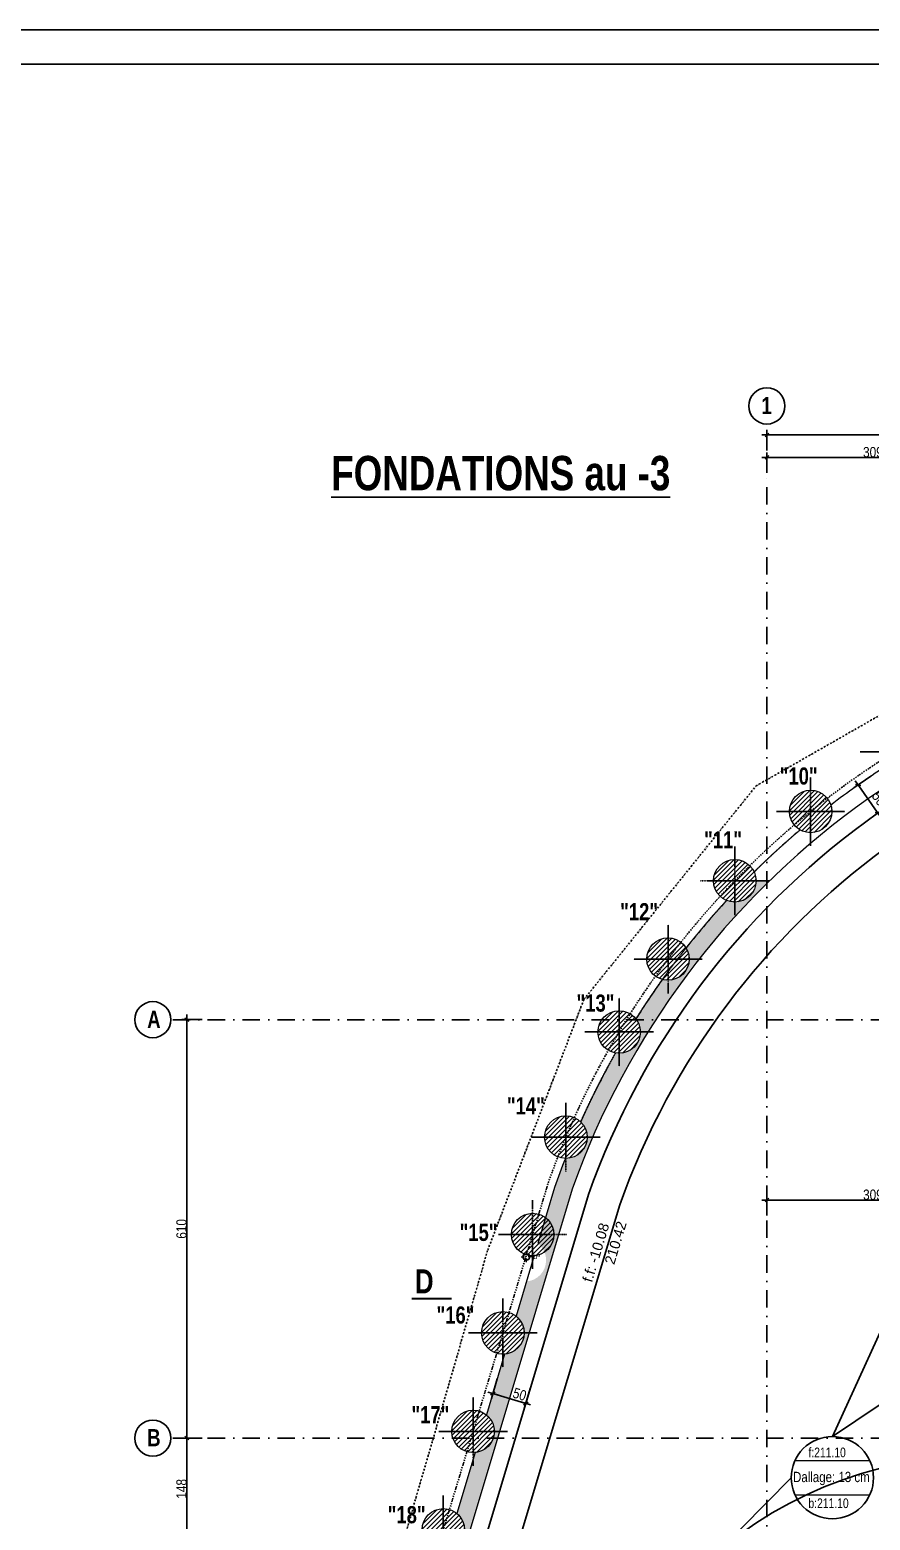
# Model space of a CAD drawing. Header units: metres. Extents: x 24213 to 30440, y -147416 to -143216.
# Drawn here: x 26831 to 28057, y -145389 to -143216 of the extents above; entities that cross this region are included whole.
import ezdxf
from ezdxf.enums import TextEntityAlignment as Align

# ---------------------------------------------------------------- set-up
doc = ezdxf.new("R2010")
doc.units = ezdxf.units.M
doc.header["$PDMODE"] = 65
doc.linetypes.add('INTERROMPU2', pattern=[9.525, 6.35, -3.175])
doc.linetypes.add('TIRETPTX2', pattern=[50.8, 25.4, -12.7, 0, -12.7])
for name, color, linetype in [('01-Cad  2', 1, 'Continuous'), ('01_cote_gen', 4, 'Continuous'), ('01_isolant ext', 2, 'TIRETPTX2'), ('01_linteaux', 3, 'Continuous'), ('01_murs_coup', 5, 'Continuous'), ('01_murs_sup', 2, 'INTERROMPU2'), ('01_poch_murs', 251, 'Continuous'), ('01_texte', 230, 'Continuous'), ('AA_COTES', 2, 'Continuous')]:
    doc.layers.add(name, color=color, linetype=linetype)
for name, color, linetype, lineweight in [('01_PIEUX', 5, 'Continuous', 60), ('B Général', 7, 'Continuous', 5), ('C ANNOTATIONS-prestations', 7, 'Continuous', 5)]:
    doc.layers.add(name, color=color, linetype=linetype, lineweight=lineweight)
doc.styles.add('Eurostile', font='')
doc.styles.add('impact', font='impact.ttf')
doc.styles.add('MATTE_TXT', font='arial.ttf')
doc.styles.add('STYLE2', font='ARIALN.TTF')
doc.styles.get('Eurostile').set_extended_font_data('Eurostile')
doc.dimstyles.new('JB50', dxfattribs={"dimscale": 0.1, "dimtxt": 150, "dimasz": 15, "dimexe": 0.1, "dimexo": 0.1, "dimgap": 0.09, "dimtad": 1, "dimdec": 1, "dimdsep": 46, "dimtxsty": 'STYLE2', "dimblk1": 'BOND_G', "dimblk2": 'BOND_D', "dimsah": 1, "dimcen": 1.5, "dimdle": 0.01, "dimse1": 1, "dimse2": 1, "dimclrd": 4, "dimclre": 2, "dimclrt": 6, "dimazin": 2, "dimtfac": 2.333333, "dimtdec": 1, "dimtix": 1, "dimtmove": 2, "dimatfit": 3, "dimldrblk": 'BOND_G', "dimfxl": 1, "dimtolj": 1, "dimtzin": 0, "dimarcsym": 0})

# ---------------------------------------------------------------- blocks, each defined once
blk = doc.blocks.new('BOND_G')
at = {"layer": 'AA_COTES', "color": 0}
for p, q in [((0, -5), (0, 15)), ((5, 0), (-5, 0)), ((1.8, 1.8), (-1.8, -1.8))]:
    blk.add_line(p, q, dxfattribs=at)
blk = doc.blocks.new('BOND_D')
at = {"layer": 'AA_COTES', "color": 0}
for p, q in [((5, 0), (-5, 0)), ((-1.8, -1.8), (1.8, 1.8)), ((0, 5), (0, -15))]:
    blk.add_line(p, q, dxfattribs=at)
blk = doc.blocks.new('*D88')
at = {"layer": '01_cote_gen', "color": 4, "lineweight": -2, "ltscale": 3, "transparency": 16777216}
blk.add_line((27553, -145218.5), (27507.8, -145205), dxfattribs=at)
at = {"layer": 'DEFPOINTS', "color": 0, "lineweight": 0, "ltscale": 3, "transparency": 16777216}
for p in [(27506.4, -145204.5), (27507.1, -145202.1), (27555.2, -145216.6)]:
    blk.add_point(p, dxfattribs=at)
at = {"layer": '01_cote_gen', "color": 4, "lineweight": -2, "ltscale": 3, "transparency": 16777216, "xscale": 1.5, "yscale": 1.5, "zscale": 1.5}
for name, p, rotation in [('BOND_D', (27506.4, -145204.5), 163.2978936205839), ('BOND_G', (27554.4, -145219), 343.297893620584)]:
    blk.add_blockref(name, p, dxfattribs=dict(at, rotation=rotation))
at = {"layer": '01_cote_gen', "color": 6, "ltscale": 3, "transparency": 16777216, "insert": (27545.6, -145205.7), "char_height": 15, "attachment_point": 5, "rotation": 343.2979, "style": 'STYLE2'}
blk.add_mtext('\\A1;50', dxfattribs=at)
blk = doc.blocks.new('*D91')
at = {"layer": '01_cote_gen', "color": 4, "lineweight": -2, "ltscale": 3, "transparency": 16777216}
blk.add_line((27060.1, -145416), (27060.1, -145271), dxfattribs=at)
at = {"layer": 'DEFPOINTS', "color": 0, "lineweight": 0, "ltscale": 3, "transparency": 16777216}
for p in [(27060.1, -145269.5), (27085.1, -145269.5), (27060.1, -145417.5)]:
    blk.add_point(p, dxfattribs=at)
at = {"layer": '01_cote_gen', "color": 4, "lineweight": -2, "ltscale": 3, "transparency": 16777216, "xscale": 1.5, "yscale": 1.5, "zscale": 1.5}
for name, p, rotation in [('BOND_D', (27060.1, -145269.5), 90), ('BOND_G', (27060.1, -145417.5), 270)]:
    blk.add_blockref(name, p, dxfattribs=dict(at, rotation=rotation))
at = {"layer": '01_cote_gen', "color": 6, "ltscale": 3, "transparency": 16777216, "insert": (27052.4, -145343.5), "char_height": 15, "attachment_point": 5, "rotation": 90, "style": 'STYLE2'}
blk.add_mtext('\\A1;148', dxfattribs=at)
blk = doc.blocks.new('*D46')
at = {"layer": '01_cote_gen', "color": 4, "lineweight": -2, "ltscale": 3, "transparency": 16777216}
blk.add_line((27060.1, -145268), (27060.1, -144661), dxfattribs=at)
at = {"layer": 'DEFPOINTS', "color": 0, "lineweight": 0, "ltscale": 3, "transparency": 16777216}
for p in [(27057.5, -144659.5), (27060.1, -144659.5), (27003.4, -145269.5)]:
    blk.add_point(p, dxfattribs=at)
at = {"layer": '01_cote_gen', "color": 4, "lineweight": -2, "ltscale": 3, "transparency": 16777216, "xscale": 1.5, "yscale": 1.5, "zscale": 1.5}
for name, p, rotation in [('BOND_D', (27060.1, -144659.5), 90), ('BOND_G', (27060.1, -145269.5), 270)]:
    blk.add_blockref(name, p, dxfattribs=dict(at, rotation=rotation))
at = {"layer": '01_cote_gen', "color": 6, "ltscale": 3, "transparency": 16777216, "insert": (27052.4, -144964.5), "char_height": 15, "attachment_point": 5, "rotation": 90, "style": 'STYLE2'}
blk.add_mtext('\\A1;610', dxfattribs=at)
blk = doc.blocks.new('*D47')
at = {"layer": '01_cote_gen', "color": 4, "lineweight": -2, "transparency": 16777216}
blk.add_line((27907.7, -143807.1), (28524.7, -143807.1), dxfattribs=at)
at = {"layer": 'DEFPOINTS', "color": 0, "lineweight": 0, "transparency": 16777216}
for p in [(27906.2, -143810.7), (28526.2, -143807.1), (28526.2, -143810.7)]:
    blk.add_point(p, dxfattribs=at)
at = {"layer": '01_cote_gen', "color": 4, "lineweight": -2, "transparency": 16777216, "xscale": 1.5, "yscale": 1.5, "zscale": 1.5, "rotation": 180}
blk.add_blockref('BOND_G', (27906.2, -143807.1), dxfattribs=at)
at = {"layer": '01_cote_gen', "color": 4, "lineweight": -2, "transparency": 16777216, "xscale": 1.5, "yscale": 1.5, "zscale": 1.5}
blk.add_blockref('BOND_D', (28526.2, -143807.1), dxfattribs=at)
at = {"layer": '01_cote_gen', "color": 6, "transparency": 16777216, "insert": (28216.2, -143799.4), "char_height": 15, "attachment_point": 5, "style": 'STYLE2'}
blk.add_mtext('\\A1;620', dxfattribs=at)
blk = doc.blocks.new('EP')
at = {"layer": 'B Général', "color": 7, "linetype": 'Continuous', "lineweight": 5}
for p, q in [((-7.5, 0), (-2.5, 0)), ((0, 7.5), (0, 2.5)), ((7.5, 0), (2.5, 0)), ((0, -7.5), (0, -2.5))]:
    blk.add_line(p, q, dxfattribs=at)
at = {"layer": 'B Général', "color": 7, "linetype": 'Continuous', "lineweight": 5, "flags": 128}
for points in [[(-5, 0, -1), (5, 0, -1)], [(-4.3, 0, -1), (4.3, 0, -1)]]:
    blk.add_lwpolyline(points, format="xyb", close=True, dxfattribs=at)
at = {"layer": 'C ANNOTATIONS-prestations', "insert": (7.5, 4), "char_height": 7.05, "attachment_point": 1, "line_spacing_factor": 0.895453, "style": 'Eurostile'}
blk.add_mtext('EP', dxfattribs=at)
blk = doc.blocks.new('*D80')
at = {"layer": '01_cote_gen', "color": 4, "lineweight": -2, "ltscale": 3, "transparency": 16777216}
blk.add_line((28067, -144357.1), (28040.2, -144318.5), dxfattribs=at)
at = {"layer": 'DEFPOINTS', "color": 0, "lineweight": 0, "ltscale": 3, "transparency": 16777216}
for p in [(28039.3, -144317.3), (28045.2, -144313.2), (28073.8, -144354.2)]:
    blk.add_point(p, dxfattribs=at)
at = {"layer": '01_cote_gen', "color": 4, "lineweight": -2, "ltscale": 3, "transparency": 16777216, "xscale": 1.5, "yscale": 1.5, "zscale": 1.5}
for name, p, rotation in [('BOND_D', (28039.3, -144317.3), 124.8244641136929), ('BOND_G', (28067.9, -144358.3), 304.824464113693)]:
    blk.add_blockref(name, p, dxfattribs=dict(at, rotation=rotation))
at = {"layer": '01_cote_gen', "color": 6, "ltscale": 3, "transparency": 16777216, "insert": (28069.9, -144337.2), "char_height": 15, "attachment_point": 5, "rotation": 304.8245, "style": 'STYLE2'}
blk.add_mtext('\\A1;50', dxfattribs=at)
blk = doc.blocks.new('*D39')
at = {"layer": '01_cote_gen', "color": 4, "lineweight": -2, "ltscale": 3, "transparency": 16777216}
blk.add_line((27907.7, -144922.5), (28213.8, -144922.5), dxfattribs=at)
at = {"layer": 'DEFPOINTS', "color": 0, "lineweight": 0, "ltscale": 3, "transparency": 16777216}
for p in [(28215.3, -144922.5), (27906.2, -144963.1), (28215.3, -144963.1)]:
    blk.add_point(p, dxfattribs=at)
at = {"layer": '01_cote_gen', "color": 4, "lineweight": -2, "ltscale": 3, "transparency": 16777216, "xscale": 1.5, "yscale": 1.5, "zscale": 1.5, "rotation": 180}
blk.add_blockref('BOND_G', (27906.2, -144922.5), dxfattribs=at)
at = {"layer": '01_cote_gen', "color": 4, "lineweight": -2, "ltscale": 3, "transparency": 16777216, "xscale": 1.5, "yscale": 1.5, "zscale": 1.5}
blk.add_blockref('BOND_D', (28215.3, -144922.5), dxfattribs=at)
at = {"layer": '01_cote_gen', "color": 6, "ltscale": 3, "transparency": 16777216, "insert": (28060.8, -144914.8), "char_height": 15, "attachment_point": 5, "style": 'STYLE2'}
blk.add_mtext('\\A1;309', dxfattribs=at)
blk = doc.blocks.new('*D83')
at = {"layer": '01_cote_gen', "color": 4, "lineweight": -2, "ltscale": 3, "transparency": 16777216}
blk.add_line((27907.7, -143839.9), (28213.8, -143839.9), dxfattribs=at)
at = {"layer": 'DEFPOINTS', "color": 0, "lineweight": 0, "ltscale": 3, "transparency": 16777216}
for p in [(28215.3, -143839.9), (27906.2, -143904.7), (28215.3, -144066.1)]:
    blk.add_point(p, dxfattribs=at)
at = {"layer": '01_cote_gen', "color": 4, "lineweight": -2, "ltscale": 3, "transparency": 16777216, "xscale": 1.5, "yscale": 1.5, "zscale": 1.5, "rotation": 180}
blk.add_blockref('BOND_G', (27906.2, -143839.9), dxfattribs=at)
at = {"layer": '01_cote_gen', "color": 4, "lineweight": -2, "ltscale": 3, "transparency": 16777216, "xscale": 1.5, "yscale": 1.5, "zscale": 1.5}
blk.add_blockref('BOND_D', (28215.3, -143839.9), dxfattribs=at)
at = {"layer": '01_cote_gen', "color": 6, "ltscale": 3, "transparency": 16777216, "insert": (28060.8, -143832.2), "char_height": 15, "attachment_point": 5, "style": 'STYLE2'}
blk.add_mtext('\\A1;309', dxfattribs=at)

msp = doc.modelspace()

# ---------------------------------------------------------------- hatches: boundary and pattern name
at = {"layer": '01_poch_murs'}
h = msp.add_hatch(dxfattribs=at)
h.set_pattern_fill('ANSI31', color=256, scale=1.5)
h.set_pattern_definition([(45, (9761.254, -135652.6326), (-3.367596, 3.367596), [])])
h.paths.add_polyline_path([(27969.95, -144324.9, 0.4142136), (27938.95, -144355.9), (27969.95, -144355.9)])
h.paths.add_polyline_path([(27969.95, -144355.9), (27938.95, -144355.9, 0.4142136), (27969.95, -144386.9)])
h.paths.add_polyline_path([(27969.95, -144324.9), (27969.95, -144355.9), (28000.95, -144355.9, 0.4142136)])
h.paths.add_polyline_path([(28000.95, -144355.9), (27969.95, -144355.9), (27969.95, -144386.9, 0.4142136)])
h = msp.add_hatch(dxfattribs=at)
h.set_pattern_fill('ANSI31', color=256, scale=1.5)
h.set_pattern_definition([(45, (9650.594, -135753.818), (-3.367596, 3.367596), [])])
h.paths.add_polyline_path([(27859.29, -144426.09, 0.4142136), (27828.29, -144457.09), (27859.29, -144457.09)])
h.paths.add_polyline_path([(27859.29, -144457.09), (27828.29, -144457.09, 0.4142136), (27859.29, -144488.09)])
h.paths.add_polyline_path([(27859.29, -144426.09), (27859.29, -144457.09), (27890.29, -144457.09, 0.4142136)])
h.paths.add_polyline_path([(27890.29, -144457.09), (27859.29, -144457.09), (27859.29, -144488.09, 0.4142136)])
at = {"layer": '01_poch_murs', "ltscale": 3}
h = msp.add_hatch(color=256, dxfattribs=at)
h.dxf.hatch_style = 1
h.paths.add_polyline_path([(27906.23, -144460.86), (27906.23, -144457.09), (27890.29, -144457.09, -0.5347923), (27847.4, -144485.72, 0.0189133), (27788.35, -144554.9, -0.1387368), (27792.95, -144571.14), (27807.38, -144571.14, -0.0314676)])
h.paths.add_polyline_path([(27807.38, -144571.14), (27792.95, -144571.14, -0.4956818), (27753.68, -144601.02, 0.0140874), (27715.84, -144657.23), (27745.55, -144657.23, -0.0225101)])
at = {"layer": '01_poch_murs'}
h = msp.add_hatch(dxfattribs=at)
h.set_pattern_fill('ANSI31', color=256, scale=1.5)
h.set_pattern_definition([(45, (9553.255, -135867.8766), (-3.367596, 3.367596), [])])
h.paths.add_polyline_path([(27761.95, -144540.14, 0.4142136), (27730.95, -144571.14), (27761.95, -144571.14)])
h.paths.add_polyline_path([(27761.95, -144571.14), (27730.95, -144571.14, 0.4142136), (27761.95, -144602.14)])
h.paths.add_polyline_path([(27761.95, -144540.14), (27761.95, -144571.14), (27792.95, -144571.14, 0.4142136)])
h.paths.add_polyline_path([(27792.95, -144571.14), (27761.95, -144571.14), (27761.95, -144602.14, 0.4142136)])
at = {"layer": '01_poch_murs', "ltscale": 3}
h = msp.add_hatch(color=256, dxfattribs=at)
h.dxf.hatch_style = 1
h.paths.add_polyline_path([(27652.1, -144830.75), (27643.95, -144830.75, -0.4208806), (27612.25, -144861.74, 0.0094054), (27596.54, -144904.17), (27572.06, -144985.73, -0.2324519), (27584.13, -145010.27), (27591.03, -145010.27), (27622.12, -144906.78, -0.017355)])
h.paths.add_polyline_path([(27732.69, -144677.4), (27721.68, -144677.4, -0.4663651), (27685.4, -144708.06, 0.0234181), (27634.58, -144808.54, -0.202364), (27643.95, -144830.75), (27652.1, -144830.75, -0.0368231)])
h.paths.add_polyline_path([(27745.55, -144657.23), (27715.84, -144657.23, 0.00029), (27715.09, -144658.41, -0.1665797), (27721.68, -144677.4), (27732.69, -144677.4, -0.0050779)])
at = {"layer": '01_poch_murs'}
h = msp.add_hatch(dxfattribs=at)
h.set_pattern_fill('ANSI31', color=256, scale=1.5)
h.set_pattern_definition([(45, (9481.9847, -135974.242), (-3.367596, 3.367596), [])])
h.paths.add_polyline_path([(27690.68, -144646.51, 0.4142136), (27659.68, -144677.51), (27690.68, -144677.51)])
h.paths.add_polyline_path([(27690.68, -144677.51), (27659.68, -144677.51, 0.4142136), (27690.68, -144708.51)])
h.paths.add_polyline_path([(27690.68, -144646.51), (27690.68, -144677.51), (27721.68, -144677.51, 0.4142136)])
h.paths.add_polyline_path([(27721.68, -144677.51), (27690.68, -144677.51), (27690.68, -144708.51, 0.4142136)])
h = msp.add_hatch(dxfattribs=at)
h.set_pattern_fill('ANSI31', color=256, scale=1.5)
h.set_pattern_definition([(45, (9404.258, -136127.479), (-3.367596, 3.367596), [])])
h.paths.add_polyline_path([(27612.95, -144799.75, 0.4142136), (27581.95, -144830.75), (27612.95, -144830.75)])
h.paths.add_polyline_path([(27612.95, -144830.75), (27581.95, -144830.75, 0.4142136), (27612.95, -144861.75)])
h.paths.add_polyline_path([(27612.95, -144799.75), (27612.95, -144830.75), (27643.95, -144830.75, 0.4142136)])
h.paths.add_polyline_path([(27643.95, -144830.75), (27612.95, -144830.75), (27612.95, -144861.75, 0.4142136)])
h = msp.add_hatch(dxfattribs=at)
h.set_pattern_fill('ANSI31', color=256, scale=1.5)
h.set_pattern_definition([(45, (9355.7984, -136269.44), (-3.367596, 3.367596), [])])
h.paths.add_polyline_path([(27564.49, -144941.71, 0.4142136), (27533.49, -144972.71), (27564.49, -144972.71)])
h.paths.add_polyline_path([(27564.49, -144972.71), (27533.49, -144972.71, 0.4142136), (27564.49, -145003.71)])
h.paths.add_polyline_path([(27564.49, -144941.71), (27564.49, -144972.71), (27595.49, -144972.71, 0.4142136)])
h.paths.add_polyline_path([(27595.49, -144972.71), (27564.49, -144972.71), (27564.49, -145003.71, 0.4142136)])
at = {"layer": '01_poch_murs', "ltscale": 3}
h = msp.add_hatch(color=256, dxfattribs=at)
h.dxf.hatch_style = 1
h.paths.add_polyline_path([(27341.51, -145885.88), (27316.51, -145885.88), (27319.4, -146005.59, -0.2401934), (27339.58, -146025.23), (27344.97, -146025.23, -0.0001524), (27344.87, -146024.7)])
h.paths.add_polyline_path([(27340.51, -145844.27), (27343.41, -145834.62), (27336.82, -145834.62, -0.3194979), (27315.98, -145863.9), (27316.51, -145885.88), (27341.51, -145885.88)])
h.paths.add_polyline_path([(27386.56, -145690.95), (27379.97, -145690.95, -0.3935894), (27351.17, -145721.87), (27324.69, -145810.02, -0.2331529), (27336.82, -145834.62), (27343.41, -145834.62)])
h.paths.add_polyline_path([(27469.39, -145415.23), (27462.82, -145415.23, -0.2738205), (27437.52, -145434.14), (27410.79, -145523.22, -0.220612), (27421.76, -145546.89), (27429.84, -145546.89)])
h.paths.add_polyline_path([(27429.84, -145546.89), (27421.76, -145546.89, -0.3797029), (27394.45, -145577.67), (27367.84, -145666.35, -0.2332342), (27379.97, -145690.95), (27386.56, -145690.95)])
h.paths.add_polyline_path([(27472.97, -145403.31), (27465.2, -145403.31, -0.098973), (27462.82, -145415.23), (27469.39, -145415.23)])
h.paths.add_polyline_path([(27513.84, -145267.23), (27507.72, -145267.23, -0.3180508), (27480.58, -145290.6), (27453.94, -145379.41, -0.2237955), (27465.2, -145403.31), (27472.97, -145403.31)])
h.paths.add_polyline_path([(27559.22, -145116.17), (27552.08, -145116.17, -0.3901), (27523.65, -145147.06), (27497.09, -145235.6, -0.2269671), (27508.64, -145259.74), (27516.09, -145259.74)])
h.paths.add_polyline_path([(27516.09, -145259.74), (27508.64, -145259.74, -0.0610813), (27507.72, -145267.23), (27513.84, -145267.23)])
h.paths.add_polyline_path([(27591.03, -145010.27), (27584.13, -145010.27, -0.3926444), (27555.42, -145041.18), (27540.24, -145091.8, -0.2301276), (27552.08, -145116.17), (27559.22, -145116.17)])
at = {"layer": '01_poch_murs'}
h = msp.add_hatch(dxfattribs=at)
h.set_pattern_fill('ANSI31', color=256, scale=1.5)
h.set_pattern_definition([(45, (9312.391, -136412.902), (-3.367596, 3.367596), [])])
h.paths.add_polyline_path([(27521.08, -145085.17, 0.4142136), (27490.08, -145116.17), (27521.08, -145116.17)])
h.paths.add_polyline_path([(27521.08, -145116.17), (27490.08, -145116.17, 0.4142136), (27521.08, -145147.17)])
h.paths.add_polyline_path([(27521.08, -145085.17), (27521.08, -145116.17), (27552.08, -145116.17, 0.4142136)])
h.paths.add_polyline_path([(27552.08, -145116.17), (27521.08, -145116.17), (27521.08, -145147.17, 0.4142136)])
h = msp.add_hatch(dxfattribs=at)
h.set_pattern_fill('ANSI31', color=256, scale=1.5)
h.set_pattern_definition([(45, (9268.951, -136556.474), (-3.367596, 3.367596), [])])
h.paths.add_polyline_path([(27477.64, -145228.74, 0.4142136), (27446.64, -145259.74), (27477.64, -145259.74)])
h.paths.add_polyline_path([(27477.64, -145259.74), (27446.64, -145259.74, 0.4142136), (27477.64, -145290.74)])
h.paths.add_polyline_path([(27477.64, -145228.74), (27477.64, -145259.74), (27508.64, -145259.74, 0.4142136)])
h.paths.add_polyline_path([(27508.64, -145259.74), (27477.64, -145259.74), (27477.64, -145290.74, 0.4142136)])
h = msp.add_hatch(dxfattribs=at)
h.set_pattern_fill('ANSI31', color=256, scale=1.5)
h.set_pattern_definition([(45, (9225.5103, -136700.046), (-3.367596, 3.367596), [])])
h.paths.add_polyline_path([(27434.2, -145372.31, 0.4142136), (27403.2, -145403.31), (27434.2, -145403.31)])
h.paths.add_polyline_path([(27434.2, -145403.31), (27403.2, -145403.31, 0.4142136), (27434.2, -145434.31)])
h.paths.add_polyline_path([(27434.2, -145372.31), (27434.2, -145403.31), (27465.2, -145403.31, 0.4142136)])
h.paths.add_polyline_path([(27465.2, -145403.31), (27434.2, -145403.31), (27434.2, -145434.31, 0.4142136)])

# ---------------------------------------------------------------- linework, layer by layer
at = {"layer": '01-Cad  2'}
for p, q in [((30440.39, -143216.41), (24213.23, -143216.41)), ((30390.39, -143266.41), (24263.23, -143266.41))]:
    msp.add_line(p, q, dxfattribs=at)
at = {"layer": '01_isolant ext'}
for p, q in [((27906.23, -146860.87), (27906.23, -143865.86)), ((29355.47, -144659.52), (27036.84, -144659.52)), ((29355.47, -145269.52), (27036.84, -145269.52))]:
    msp.add_line(p, q, dxfattribs=at)
at = {"layer": '01_linteaux', "linetype": 'TIRETPTX2', "ltscale": 0.01}
for p, q in [((28142.24, -144269.13), (28042.24, -144269.13)), ((27969.95, -144405.9), (27969.95, -144305.9)), ((28019.95, -144355.9), (27919.95, -144355.9)), ((27859.29, -144507.09), (27859.29, -144407.09)), ((27909.29, -144457.09), (27809.29, -144457.09)), ((27761.95, -144621.14), (27761.95, -144521.14)), ((27811.95, -144571.14), (27711.95, -144571.14)), ((27690.74, -144727.4), (27690.74, -144627.4)), ((27740.74, -144677.4), (27640.74, -144677.4)), ((27612.95, -144880.75), (27612.95, -144780.75)), ((27662.95, -144830.75), (27562.95, -144830.75)), ((27564.49, -145022.71), (27564.49, -144922.71)), ((27614.49, -144972.71), (27514.49, -144972.71)), ((27521.08, -145166.17), (27521.08, -145066.17)), ((27571.08, -145116.17), (27471.08, -145116.17)), ((27477.64, -145309.74), (27477.64, -145209.74)), ((27527.64, -145259.74), (27427.64, -145259.74)), ((27434.2, -145453.31), (27434.2, -145353.31))]:
    msp.add_line(p, q, dxfattribs=at)
at = {"layer": '01_linteaux', "color": 5, "linetype": 'TIRETPTX2', "ltscale": 0.1}
msp.add_line((27639.29, -144629.97), (27890.36, -144318.75), dxfattribs=at)
at = {"layer": '01_linteaux', "linetype": 'TIRETPTX2', "ltscale": 0.07}
msp.add_line((27380.94, -145579.35), (27587.62, -144896.25), dxfattribs=at)
at = {"layer": '01_linteaux'}
msp.add_line((27645.88, -144914.57), (27365.6, -145847.65), dxfattribs=at)
at = {"layer": '01_linteaux', "linetype": 'TIRETPTX2', "ltscale": 0.07}
msp.add_arc((28732.08, -145300.51), 1213.73, 91.99092, 160.61055, dxfattribs=at)
at = {"layer": '01_linteaux'}
msp.add_arc((28732.08, -145300.51), 1152.73, 92.0761, 160.43927, dxfattribs=at)
at = {"layer": '01_linteaux', "color": 5, "linetype": 'TIRETPTX2', "ltscale": 0.1}
for points in [[(27890.36, -144318.75), (28065.57, -144218.7), (28240.78, -144118.64)], [(27890.36, -144318.75), (28065.57, -144218.7), (28240.78, -144118.64)], [(27499.03, -144995.29), (27569.16, -144812.63), (27639.29, -144629.97)], [(27315, -145630.21), (27407.02, -145312.75), (27499.03, -144995.29)]]:
    msp.add_open_spline(points, degree=2, dxfattribs=at)
at = {"layer": '01_murs_coup', "linetype": 'Continuous', "lineweight": 5}
for p, q in [((27622.12, -144906.78), (27340.51, -145844.27)), ((27596.54, -144904.17), (27572.06, -144985.73)), ((27523.65, -145147.06), (27497.09, -145235.6)), ((27480.58, -145290.6), (27453.94, -145379.41)), ((27947.18, -145302.16), (28056.2, -145302.16)), ((27947.18, -145352.31), (28056.2, -145352.31))]:
    msp.add_line(p, q, dxfattribs=at)
for radius, start, end in [(1177.73, 92.05395, 160.46959), (1202.73, 123.18911, 127.52321), (1202.73, 130.27211, 134.60621), (1202.73, 137.35511, 141.68921), (1202.73, 144.43811, 147.73297), (1202.73, 151.52111, 155.85521)]:
    msp.add_arc((28732.08, -145300.51), radius, start, end, dxfattribs=at)
at = {"layer": '01_murs_sup', "ltscale": 0.05}
for start, end in [(130.27211, 134.60621), (137.35511, 141.68921), (141.68921, 147.73297), (150.48916, 155.85521)]:
    msp.add_arc((28732.08, -145300.51), 1202.73, start, end, dxfattribs=at)
at = {"layer": '01_PIEUX', "linetype": 'Continuous', "lineweight": 5}
msp.add_line((27566.73, -145003.52), (27540.24, -145091.8), dxfattribs=at)
for centre in [(27969.95, -144355.9), (27859.29, -144457.09), (27761.95, -144571.14), (27690.68, -144677.51), (27612.95, -144830.75), (27564.49, -144972.71), (27521.08, -145116.17), (27477.64, -145259.74), (27434.2, -145403.31)]:
    msp.add_circle(centre, 31, dxfattribs=at)
msp.add_arc((28732.08, -145300.51), 1202.73, 158.60411, 160.75961, dxfattribs=at)
at = {"layer": '01_texte'}
for p, q in [((28001.69, -145267.23), (28514.93, -144142.97)), ((28001.69, -145267.23), (28879.29, -144676.52)), ((27691.43, -144929.5), (27413.68, -145854.12)), ((27941.69, -145327.23), (27342.69, -145934.49))]:
    msp.add_line(p, q, dxfattribs=at)
at = {"layer": '01_texte', "const_width": 3}
msp.add_lwpolyline([(27446.55, -145066.2), (27388.05, -145066.2)], dxfattribs=at)
at = {"layer": '01_texte'}
for centre, radius in [((27906.23, -143764.82), 26.34), ((27010.5, -144659.52), 26.34), ((27010.5, -145269.52), 26.34), ((28001.69, -145327.23), 60)]:
    msp.add_circle(centre, radius, dxfattribs=at)
for centre, radius, start, end in [((28732.08, -145300.51), 1104.81, 92.12065, 160.3783), ((28215.5, -145885.91), 590, 193.66138, 186.52425)]:
    msp.add_arc(centre, radius, start, end, dxfattribs=at)

# ---------------------------------------------------------------- block references
at = {"layer": 'B Général', "color": 7}
msp.add_blockref('EP', (27555.32, -145005.41), dxfattribs=at)

# ---------------------------------------------------------------- texts
at = {"layer": '01_texte', "style": 'impact'}
msp.add_text('%%UFONDATIONS au -3', height=50, dxfattribs=at).set_placement((27517.97, -143902.66), align=Align.BOTTOM_CENTER)
for s, height, p in [('"10"', 25, (27952.53, -144324.29)), ('"11"', 25, (27842.18, -144417.27)), ('"12"', 25, (27719.74, -144522.09)), ('"13"', 25, (27656.13, -144655.27)), ('"14"', 25, (27554.61, -144805.1)), ('"15"', 25, (27485.59, -144989.6)), ('D', 35, (27406.46, -145069.05)), ('"16"', 25, (27451.93, -145110.07)), ('"17"', 25, (27415.35, -145255.31)), ('"18"', 25, (27380.73, -145401.22))]:
    msp.add_text(s, height=height, rotation=0, dxfattribs=at).set_placement(p, align=Align.BOTTOM_CENTER)
at = {"layer": '01_texte'}
for s, height, rotation, style, p in [('A', 25, 0, 'impact', (27002.4, -144671.43)), ('f.f: -10.08', 15, 73.28031, 'MATTE_TXT', (27651.07, -145043.46)), ('210.42', 15, 73.28031, 'MATTE_TXT', (27683.41, -145017.56)), ('B', 25, 0, 'impact', (27002.4, -145281.43))]:
    msp.add_text(s, height=height, rotation=rotation, dxfattribs=dict(at, style=style)).set_placement(p)
at = {"layer": '01_texte', "style": 'Eurostile', "width": 0.8}
for s, p in [('f:211.10', (27966.78, -145297.45)), ('b:211.10', (27966.78, -145371.52))]:
    msp.add_text(s, height=14.097, rotation=0, dxfattribs=at).set_placement(p)
at = {"layer": '01_texte', "style": 'MATTE_TXT', "width": 0.8}
msp.add_text('Dallage: 13 cm', height=15, dxfattribs=at).set_placement((28000.2, -145338.17), align=Align.BOTTOM_CENTER)
at = {"layer": '01_texte', "insert": (27898.31, -143751.74), "char_height": 25, "attachment_point": 1, "rotation": 0, "line_spacing_factor": 0.895453, "style": 'impact'}
msp.add_mtext('1', dxfattribs=at)

# ---------------------------------------------------------------- dimensions: what is measured, and where the dimension line sits
at = {"layer": '01_cote_gen'}
dim = msp.add_linear_dim(base=(28526.22, -143807.08), p1=(27906.23, -143810.74), p2=(28526.22, -143810.74), dimstyle='JB50', dxfattribs=at)
dim.commit()
dim.dimension.update_dxf_attribs({"geometry": '*D47', "text_midpoint": (28216.22, -143799.41)})
at = {"layer": '01_cote_gen', "ltscale": 3}
for base, p1, p2, picture, middle in [((28215.27, -143839.88), (27906.23, -143904.66), (28215.27, -144066.13), '*D83', (28060.75, -143832.22)), ((28215.27, -144922.48), (27906.23, -144963.13), (28215.27, -144963.13), '*D39', (28060.75, -144914.81))]:
    dim = msp.add_linear_dim(base=base, p1=p1, p2=p2, dimstyle='JB50', dxfattribs=at)
    dim.commit()
    dim.dimension.update_dxf_attribs({"geometry": picture, "text_midpoint": middle})
dim = msp.add_linear_dim(base=(28039.35, -144317.29), p1=(28073.8, -144354.23), p2=(28045.25, -144313.18), angle=124.82446, dimstyle='JB50', dxfattribs=at)
dim.commit()
dim.dimension.update_dxf_attribs({"geometry": '*D80', "text_midpoint": (28069.92, -144337.17), "dimtype": 161})
for base, p1, p2, picture, middle in [((27060.1, -144659.52), (27003.36, -145269.52), (27057.52, -144659.52), '*D46', (27052.43, -144964.52)), ((27060.1, -145269.52), (27060.1, -145417.52), (27085.1, -145269.52), '*D91', (27052.43, -145343.52))]:
    dim = msp.add_linear_dim(base=base, p1=p1, p2=p2, angle=90, dimstyle='JB50', dxfattribs=at)
    dim.commit()
    dim.dimension.update_dxf_attribs({"geometry": picture, "text_midpoint": middle})
dim = msp.add_linear_dim(base=(27506.41, -145204.54), p1=(27555.17, -145216.55), p2=(27507.13, -145202.14), angle=163.29789, text='50', dimstyle='JB50', dxfattribs=at)
dim.commit()
dim.dimension.update_dxf_attribs({"geometry": '*D88', "text_midpoint": (27545.57, -145205.74), "dimtype": 161})

doc.saveas('drawing.dxf')
